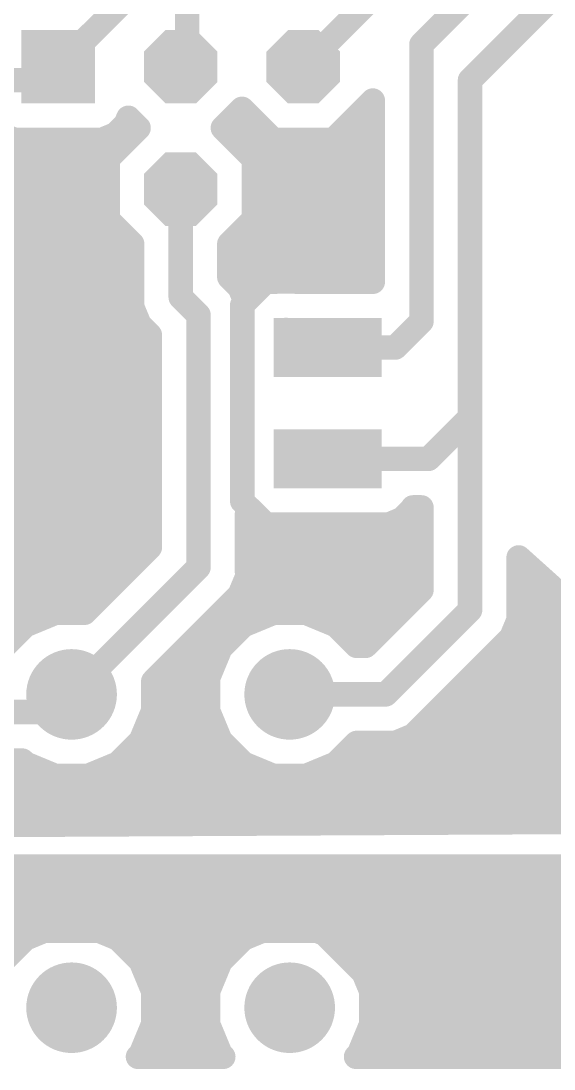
# Model space of a CAD drawing. Extents: x 0 to 49.5, y 0 to 37.5.
# Drawn here: x 21.69 to 32.74, y 0.48 to 22.23 of the extents above; entities that cross this region are included whole.
import ezdxf

# ---------------------------------------------------------------- set-up
doc = ezdxf.new("R2010")
doc.units = 0
doc.layers.add('1', color=22, linetype='CONTINUOUS')
doc.layers.add('17', color=82, linetype='CONTINUOUS')

# ---------------------------------------------------------------- blocks, each defined once
blk = doc.blocks.new('RECT')
blk.add_solid([(-0.5, -0.5), (0.5, -0.5), (-0.5, 0.5), (0.5, 0.5)])
blk = doc.blocks.new('ROUNDP')
at = {"const_width": 0.5}
blk.add_lwpolyline([(0, -0.25, 1), (0, 0.25, 1), (0, -0.25)], format="xyb", dxfattribs=at)
blk = doc.blocks.new('SQUAREP')
blk.add_solid([(-0.5, -0.5), (0.5, -0.5), (-0.5, 0.5), (0.5, 0.5)])
blk = doc.blocks.new('OCTAGONP')
at = {"const_width": 0.5}
blk.add_lwpolyline([(-0.25, -0.1036), (-0.25, 0.1036), (-0.1036, 0.25), (0.1036, 0.25), (0.25, 0.1036), (0.25, -0.1036), (0.1036, -0.25), (-0.1036, -0.25), (-0.25, -0.1036), (-0.25, 0.1036)], dxfattribs=at)

msp = doc.modelspace()

# ---------------------------------------------------------------- linework, layer by layer
at = {"layer": '1', "const_width": 0.508}
for points in [[(25.135, 24.8463), (25.135, 21.41)], [(29.992, 23.727), (27.5419, 21.2769)], [(31, 21), (33, 23)], [(23.865, 22.68), (22.4619, 21.2769)], [(29.992, 21.7381), (31, 22.7461)], [(29.992, 21.7381), (29.992, 15.992)], [(27.5419, 21.2769), (27.5419, 21.5419)], [(25.135, 21.41), (25.0019, 21.2769)], [(22.4619, 21.2769), (22.185, 21)], [(21, 21), (22.185, 21)], [(31, 14), (31, 21)], [(28.1698, 19.7609), (28.984, 20.5751)], [(28.984, 20.5751), (28.984, 16.8145)], [(23.8631, 20.0878), (23.917, 20.2179)], [(23.917, 20.2179), (24.1279, 20.0069)], [(25.8758, 20.0069), (26.2719, 20.403)], [(26.1889, 20.32), (26.3548, 20.32)], [(26.2719, 20.403), (26.9139, 19.7609)], [(28.7289, 20.32), (28.984, 20.32)], [(24.1279, 20.0069), (23.4859, 19.3648)], [(23.651, 19.8757), (23.8631, 20.0878)], [(26.5179, 19.3648), (25.8758, 20.0069)], [(21.2728, 19.8757), (21.5499, 19.7609)], [(21.5499, 19.7609), (23.3739, 19.7609)], [(23.3739, 19.7609), (23.651, 19.8757)], [(23.4972, 19.812), (23.933, 19.812)], [(26.0707, 19.812), (26.8628, 19.812)], [(26.9139, 19.7609), (28.1698, 19.7609)], [(28.2209, 19.812), (28.984, 19.812)], [(23.4859, 19.3648), (23.4859, 18.109)], [(26.5179, 18.109), (26.5179, 19.3648)], [(20.008, 19.304), (23.4859, 19.304)], [(26.5179, 19.304), (28.984, 19.304)], [(20.008, 18.796), (23.4859, 18.796)], [(22.4619, 18.7369), (22.4619, 13.7509)], [(25.0019, 18.7369), (25.0019, 16.4931)], [(26.5179, 18.796), (28.984, 18.796)], [(27.5419, 18.7369), (27.5419, 17.5958)], [(20.008, 18.288), (23.4859, 18.288)], [(26.5179, 18.288), (28.984, 18.288)], [(23.4859, 18.109), (23.9939, 17.601)], [(26.0099, 17.601), (26.5179, 18.109)], [(20.008, 17.78), (23.8148, 17.78)], [(23.9939, 17.601), (23.9939, 16.2926)], [(26.0099, 16.9106), (26.0099, 17.601)], [(26.1889, 17.78), (28.984, 17.78)], [(27.5419, 17.5958), (26.2775, 16.3314)], [(20.008, 17.272), (23.9939, 17.272)], [(26.0099, 17.272), (28.984, 17.272)], [(20.008, 16.764), (23.9939, 16.764)], [(26.224, 16.6965), (26.0099, 16.9106)], [(26.1565, 16.764), (26.6596, 16.764)], [(26.7815, 16.8145), (26.5044, 16.6997)], [(26.9657, 16.8145), (26.7815, 16.8145)], [(26.985, 16.8225), (26.9657, 16.8145)], [(27.386, 16.8225), (26.985, 16.8225)], [(27.4053, 16.8145), (27.386, 16.8225)], [(28.984, 16.8145), (27.4053, 16.8145)], [(26.3052, 16.5005), (26.224, 16.6965)], [(26.5044, 16.6997), (26.3052, 16.5005)], [(23.9939, 16.2926), (24.1473, 15.9221)], [(25.0019, 16.4931), (25.3695, 16.1255)], [(26.2775, 12.2596), (26.2775, 16.3314)], [(20.008, 16.256), (24.009, 16.256)], [(25.3695, 16.1255), (25.3695, 10.8878)], [(24.1473, 15.9221), (24.3615, 15.708)], [(29.451, 15.451), (29.992, 15.992)], [(20.008, 15.748), (24.3215, 15.748)], [(24.3615, 15.708), (24.3615, 11.3046)], [(27.549, 15.451), (27.1855, 15.8145)], [(27.549, 15.451), (28.049, 15.451)], [(28.049, 15.451), (29.451, 15.451)], [(20.008, 15.24), (24.3615, 15.24)], [(20.008, 14.732), (24.3615, 14.732)], [(20.008, 14.224), (24.3615, 14.224)], [(31, 14), (30.14, 13.14)], [(31, 10), (31, 14)], [(20.008, 13.716), (24.3615, 13.716)], [(22.4619, 13.7509), (21.851, 13.14)], [(20.008, 13.208), (24.3615, 13.208)], [(28.049, 13.14), (30.14, 13.14)], [(20.008, 12.7), (24.3615, 12.7)], [(20.008, 12.192), (24.3615, 12.192)], [(27.7081, 10.829), (26.2775, 12.2596)], [(26.3775, 10.8878), (26.3775, 12.0182)], [(26.3775, 12.0182), (26.5044, 11.8913)], [(29.5936, 11.8913), (29.8057, 12.1034)], [(29.8057, 12.1034), (29.8176, 12.132)], [(29.8176, 12.132), (29.992, 12.132)], [(29.992, 12.132), (29.992, 10.4175)], [(26.5044, 11.8913), (26.7815, 11.7765)], [(26.7815, 11.7765), (29.3165, 11.7765)], [(29.3165, 11.7765), (29.5936, 11.8913)], [(19.9643, 11.684), (24.3615, 11.684)], [(26.3775, 11.684), (29.992, 11.684)], [(24.3615, 11.3046), (23.0052, 9.945)], [(19.6115, 11.176), (24.2332, 11.176)], [(26.3775, 11.176), (29.992, 11.176)], [(32.008, 9.7995), (32.008, 11.0937)], [(32.008, 11.0937), (37.181, 6.4428)], [(25.3695, 10.8878), (22.7394, 8.2512)], [(26.3777, 10.6886), (26.3775, 10.8878)], [(19.1035, 10.668), (23.7265, 10.668)], [(26.3007, 10.502), (26.3775, 10.6873)], [(26.3695, 10.668), (29.992, 10.668)], [(26.3775, 10.688), (26.3777, 10.6886)], [(26.3775, 10.6873), (26.3775, 10.688)], [(28.049, 10.829), (27.7081, 10.829)], [(32.008, 10.668), (32.4815, 10.668)], [(26.2247, 10.3179), (26.3007, 10.502)], [(29.992, 10.4175), (28.8337, 9.2592)], [(26.0825, 10.1753), (26.224, 10.3168)], [(26.224, 10.3168), (26.2243, 10.3174)], [(26.2243, 10.3174), (26.2247, 10.3179)], [(18.5955, 10.16), (23.2197, 10.16)], [(24.4332, 8.5219), (26.0825, 10.1753)], [(26.0672, 10.16), (29.7345, 10.16)], [(29.2512, 8.2512), (31, 10)], [(32.008, 10.16), (33.0465, 10.16)], [(22.4025, 9.945), (21.7799, 9.6871)], [(23.0052, 9.945), (22.4025, 9.945)], [(26.9237, 9.945), (26.3011, 9.6871)], [(27.5975, 9.945), (26.9237, 9.945)], [(28.2201, 9.6871), (27.5975, 9.945)], [(31.8545, 9.429), (32.008, 9.7995)], [(18.0875, 9.652), (21.7448, 9.652)], [(21.7799, 9.6871), (21.3035, 9.2107)], [(25.5605, 9.652), (26.266, 9.652)], [(26.3011, 9.6871), (25.8247, 9.2107)], [(28.648, 9.2592), (28.2201, 9.6871)], [(28.2552, 9.652), (29.2265, 9.652)], [(31.9469, 9.652), (33.6115, 9.652)], [(31.571, 9.1455), (31.8545, 9.429)], [(25.0538, 9.144), (25.7971, 9.144)], [(25.8247, 9.2107), (25.5668, 8.5881)], [(28.8337, 9.2592), (28.648, 9.2592)], [(29.8222, 7.3967), (31.571, 9.1455)], [(31.5695, 9.144), (34.1766, 9.144)], [(24.4332, 7.9143), (24.4332, 8.5219)], [(24.547, 8.636), (25.5866, 8.636)], [(25.5668, 8.5881), (25.5668, 7.9143)], [(31.0615, 8.636), (34.7416, 8.636)], [(22.7394, 8.2512), (22.3667, 7.885)], [(27.2606, 8.2512), (29.2512, 8.2512)], [(24.4332, 8.128), (25.5668, 8.128)], [(30.5535, 8.128), (35.3066, 8.128)], [(16.3826, 7.885), (22.3667, 7.885)], [(24.1753, 7.2917), (24.4332, 7.9143)], [(25.5668, 7.9143), (25.8247, 7.2917)], [(24.3113, 7.62), (25.6887, 7.62)], [(30.0455, 7.62), (35.8716, 7.62)], [(29.4517, 7.2432), (29.8222, 7.3967)], [(23.6989, 6.8153), (24.1753, 7.2917)], [(25.8247, 7.2917), (26.3011, 6.8153)], [(28.2201, 6.8153), (28.648, 7.2432)], [(28.648, 7.2432), (29.4517, 7.2432)], [(23.9956, 7.112), (26.0044, 7.112)], [(28.5168, 7.112), (36.4366, 7.112)], [(18.4197, 6.877), (21.7182, 6.877)], [(21.7182, 6.877), (21.7799, 6.8153)], [(21.7799, 6.8153), (22.4025, 6.5574)], [(23.0763, 6.5574), (23.6989, 6.8153)], [(26.3011, 6.8153), (26.9237, 6.5574)], [(27.5975, 6.5574), (28.2201, 6.8153)], [(19.3913, 6.604), (22.29, 6.604)], [(22.4025, 6.5574), (23.0763, 6.5574)], [(23.1888, 6.604), (26.8112, 6.604)], [(26.9237, 6.5574), (27.5975, 6.5574)], [(27.71, 6.604), (37.0017, 6.604)], [(20.1023, 6.096), (37.181, 6.096)], [(37.181, 5.6253), (20.5594, 5.5385)], [(20.5303, 5.588), (30.0435, 5.588)], [(20.8204, 4.68), (38.211, 4.68)], [(20.8651, 4.572), (38.211, 4.572)], [(20.9439, 4.064), (38.211, 4.064)], [(20.8323, 3.556), (38.211, 3.556)], [(21.3465, 3.3465), (27.9181, 3.3465)], [(22.4025, 3.4426), (21.7799, 3.1847)], [(23.0763, 3.4426), (22.4025, 3.4426)], [(23.6989, 3.1847), (23.0763, 3.4426)], [(26.9237, 3.4426), (26.3011, 3.1847)], [(27.5975, 3.4426), (26.9237, 3.4426)], [(28.2201, 3.1847), (27.5975, 3.4426)], [(29.9184, 1.3462), (27.9181, 3.3465)], [(20.7358, 3.048), (21.6432, 3.048)], [(21.7799, 3.1847), (21.3035, 2.7083)], [(24.1753, 2.7083), (23.6989, 3.1847)], [(23.8356, 3.048), (26.1644, 3.048)], [(26.3011, 3.1847), (25.8247, 2.7083)], [(28.6965, 2.7083), (28.2201, 3.1847)], [(28.3568, 3.048), (38.211, 3.048)], [(24.4332, 2.0857), (24.1753, 2.7083)], [(25.8247, 2.7083), (25.5668, 2.0857)], [(28.9544, 2.0857), (28.6965, 2.7083)], [(24.245, 2.54), (25.755, 2.54)], [(28.7662, 2.54), (38.211, 2.54)], [(24.4332, 1.4119), (24.4332, 2.0857)], [(24.4332, 2.032), (25.5668, 2.032)], [(25.5668, 2.0857), (25.5668, 1.4119)], [(28.9544, 1.4119), (28.9544, 2.0857)], [(28.9544, 2.032), (38.211, 2.032)], [(24.4332, 1.524), (25.5668, 1.524)], [(28.9544, 1.524), (38.211, 1.524)], [(24.1753, 0.7893), (24.4332, 1.4119)], [(25.5668, 1.4119), (25.8247, 0.7893)], [(28.6965, 0.7893), (28.9544, 1.4119)], [(37.3462, 1.3462), (29.9184, 1.3462)], [(24.2692, 1.016), (25.7308, 1.016)], [(28.7904, 1.016), (38.211, 1.016)], [(24.1162, 0.7302), (24.1753, 0.7893)], [(25.8838, 0.7302), (24.1162, 0.7302)], [(25.8247, 0.7893), (25.8838, 0.7302)], [(28.6374, 0.7302), (28.6965, 0.7893)], [(38.211, 0.7302), (28.6374, 0.7302)]]:
    msp.add_lwpolyline(points, dxfattribs=at)
at = {"layer": '1', "const_width": 0.254}
for points in [[(30.119, 21.7381, 1), (29.865, 21.7381)], [(27.6689, 21.5419, 1), (27.4149, 21.5419)], [(29.9022, 21.8279, 1), (30.0818, 21.6483)], [(25.008, 21.41, 1), (25.262, 21.41)], [(25.2248, 21.3202, 1), (25.0452, 21.4998)], [(22.3721, 21.3667, 1), (22.5517, 21.1871)], [(22.5517, 21.1871, 1), (22.3721, 21.3667)], [(24.9121, 21.3667, 1), (25.0917, 21.1871)], [(27.4521, 21.3667, 1), (27.6317, 21.1871)], [(27.4149, 21.2769, 1), (27.6689, 21.2769)], [(22.0952, 21.0898, 1), (22.2748, 20.9102)], [(22.185, 20.873, 1), (22.185, 21.127)], [(31.127, 21, 1), (30.873, 21)], [(30.9102, 21.0898, 1), (31.0898, 20.9102)], [(29.111, 20.5751, 1), (28.857, 20.5751)], [(29.0738, 20.4853, 1), (28.8942, 20.6649)], [(24.0068, 20.3077, 1), (23.8272, 20.1281)], [(24.0343, 20.1693, 1), (23.7996, 20.2665)], [(26.1889, 20.447, 1), (26.1889, 20.193)], [(26.3617, 20.4928, 1), (26.1821, 20.3132)], [(26.3617, 20.3132, 1), (26.1821, 20.4928)], [(26.3548, 20.193, 1), (26.3548, 20.447)], [(28.7289, 20.447, 1), (28.7289, 20.193)], [(28.984, 20.193, 1), (28.984, 20.447)], [(23.7458, 20.1364, 1), (23.9804, 20.0392)], [(23.9529, 19.998, 1), (23.7733, 20.1776)], [(24.2177, 19.9171, 1), (24.0381, 20.0967)], [(25.9656, 20.0967, 1), (25.786, 19.9171)], [(23.4972, 19.939, 1), (23.4972, 19.685)], [(23.3739, 19.6339, 1), (23.3739, 19.8879)], [(23.5612, 19.9655, 1), (23.7408, 19.7859)], [(23.6996, 19.7584, 1), (23.6024, 19.993)], [(23.933, 19.685, 1), (23.933, 19.939)], [(24.0381, 19.9171, 1), (24.2177, 20.0967)], [(25.786, 20.0967, 1), (25.9656, 19.9171)], [(26.0707, 19.939, 1), (26.0707, 19.685)], [(26.9139, 19.8879, 1), (26.9139, 19.6339)], [(26.8628, 19.685, 1), (26.8628, 19.939)], [(28.2209, 19.939, 1), (28.2209, 19.685)], [(28.1698, 19.6339, 1), (28.1698, 19.8879)], [(28.984, 19.685, 1), (28.984, 19.939)], [(21.5013, 19.6436, 1), (21.5985, 19.8782)], [(23.3253, 19.8782, 1), (23.4225, 19.6436)], [(26.8241, 19.6711, 1), (27.0037, 19.8507)], [(28.08, 19.8507, 1), (28.2596, 19.6711)], [(23.6129, 19.3648, 1), (23.3589, 19.3648)], [(23.3961, 19.4546, 1), (23.5757, 19.275)], [(26.6449, 19.3648, 1), (26.3909, 19.3648)], [(26.4281, 19.275, 1), (26.6077, 19.4546)], [(23.4859, 19.177, 1), (23.4859, 19.431)], [(26.5179, 19.431, 1), (26.5179, 19.177)], [(28.984, 19.177, 1), (28.984, 19.431)], [(22.5889, 18.7369, 1), (22.3349, 18.7369)], [(23.4859, 18.669, 1), (23.4859, 18.923)], [(25.1289, 18.7369, 1), (24.8749, 18.7369)], [(26.5179, 18.923, 1), (26.5179, 18.669)], [(27.6689, 18.7369, 1), (27.4149, 18.7369)], [(28.984, 18.669, 1), (28.984, 18.923)], [(23.4859, 18.161, 1), (23.4859, 18.415)], [(26.5179, 18.415, 1), (26.5179, 18.161)], [(28.984, 18.161, 1), (28.984, 18.415)], [(23.5757, 18.1988, 1), (23.3961, 18.0192)], [(26.6077, 18.0192, 1), (26.4281, 18.1988)], [(23.3589, 18.109, 1), (23.6129, 18.109)], [(26.3909, 18.109, 1), (26.6449, 18.109)], [(23.8148, 17.653, 1), (23.8148, 17.907)], [(24.1209, 17.601, 1), (23.8669, 17.601)], [(26.1369, 17.601, 1), (25.8829, 17.601)], [(26.1889, 17.907, 1), (26.1889, 17.653)], [(27.6317, 17.506, 1), (27.4521, 17.6856)], [(28.984, 17.653, 1), (28.984, 17.907)], [(23.9041, 17.5112, 1), (24.0837, 17.6908)], [(25.9201, 17.6908, 1), (26.0997, 17.5112)], [(27.4149, 17.5958, 1), (27.6689, 17.5958)], [(23.9939, 17.145, 1), (23.9939, 17.399)], [(26.0099, 17.399, 1), (26.0099, 17.145)], [(28.984, 17.145, 1), (28.984, 17.399)], [(23.9939, 16.637, 1), (23.9939, 16.891)], [(26.0997, 17.0004, 1), (25.9201, 16.8208)], [(25.8829, 16.9106, 1), (26.1369, 16.9106)], [(26.1565, 16.891, 1), (26.1565, 16.637)], [(26.7815, 16.9415, 1), (26.7815, 16.6875)], [(26.6596, 16.637, 1), (26.6596, 16.891)], [(26.8301, 16.6972, 1), (26.7329, 16.9318)], [(26.9171, 16.9318, 1), (27.0143, 16.6972)], [(26.985, 16.9495, 1), (26.985, 16.6955)], [(27.0336, 16.7052, 1), (26.9364, 16.9398)], [(26.9657, 16.6875, 1), (26.9657, 16.9415)], [(27.4346, 16.9398, 1), (27.3374, 16.7052)], [(27.4053, 16.9415, 1), (27.4053, 16.6875)], [(27.3567, 16.6972, 1), (27.4539, 16.9318)], [(27.386, 16.6955, 1), (27.386, 16.9495)], [(28.984, 16.6875, 1), (28.984, 16.9415)], [(26.3414, 16.7451, 1), (26.1067, 16.6479)], [(26.1342, 16.6067, 1), (26.3138, 16.7863)], [(26.4558, 16.817, 1), (26.553, 16.5824)], [(26.5942, 16.6099, 1), (26.4146, 16.7895)], [(28.857, 16.8145, 1), (29.111, 16.8145)], [(24.1112, 16.3412, 1), (23.8765, 16.244)], [(25.0917, 16.5829, 1), (24.9121, 16.4033)], [(24.8749, 16.4931, 1), (25.1289, 16.4931)], [(26.4045, 16.3314, 1), (26.1505, 16.3314)], [(26.1877, 16.4212, 1), (26.3673, 16.2416)], [(26.2154, 16.5903, 1), (26.395, 16.4107)], [(26.1879, 16.4519, 1), (26.4225, 16.5491)], [(23.8669, 16.2926, 1), (24.1209, 16.2926)], [(24.009, 16.129, 1), (24.009, 16.383)], [(25.4965, 16.1255, 1), (25.2425, 16.1255)], [(25.2797, 16.0357, 1), (25.4593, 16.2153)], [(24.2371, 16.0119, 1), (24.0575, 15.8323)], [(24.03, 15.8735, 1), (24.2647, 15.9707)], [(29.865, 15.992, 1), (30.119, 15.992)], [(30.0818, 15.9022, 1), (29.9022, 16.0818)], [(24.4885, 15.708, 1), (24.2345, 15.708)], [(24.2717, 15.6182, 1), (24.4513, 15.7978)], [(24.3215, 15.621, 1), (24.3215, 15.875)], [(27.2753, 15.9043, 1), (27.0957, 15.7247)], [(27.549, 15.578, 1), (27.549, 15.324)], [(27.4592, 15.3612, 1), (27.6388, 15.5408)], [(28.049, 15.578, 1), (28.049, 15.324)], [(28.049, 15.324, 1), (28.049, 15.578)], [(29.3612, 15.5408, 1), (29.5408, 15.3612)], [(29.451, 15.324, 1), (29.451, 15.578)], [(24.3615, 15.113, 1), (24.3615, 15.367)], [(24.3615, 14.605, 1), (24.3615, 14.859)], [(24.3615, 14.097, 1), (24.3615, 14.351)], [(31.127, 14, 1), (30.873, 14)], [(31.0898, 13.9102, 1), (30.9102, 14.0898)], [(22.5517, 13.6611, 1), (22.3721, 13.8407)], [(24.3615, 13.589, 1), (24.3615, 13.843)], [(30.873, 14, 1), (31.127, 14)], [(22.3349, 13.7509, 1), (22.5889, 13.7509)], [(21.7612, 13.2298, 1), (21.9408, 13.0502)], [(24.3615, 13.081, 1), (24.3615, 13.335)], [(28.049, 13.267, 1), (28.049, 13.013)], [(30.0502, 13.2298, 1), (30.2298, 13.0502)], [(30.14, 13.013, 1), (30.14, 13.267)], [(24.3615, 12.573, 1), (24.3615, 12.827)], [(24.3615, 12.065, 1), (24.3615, 12.319)], [(26.3673, 12.3494, 1), (26.1877, 12.1698)], [(26.1505, 12.2596, 1), (26.4045, 12.2596)], [(26.5045, 12.0182, 1), (26.2505, 12.0182)], [(26.4673, 12.108, 1), (26.2877, 11.9284)], [(29.6884, 12.152, 1), (29.923, 12.0548)], [(29.8176, 12.259, 1), (29.8176, 12.005)], [(29.9349, 12.0834, 1), (29.7002, 12.1806)], [(29.8955, 12.0136, 1), (29.7159, 12.1932)], [(30.119, 12.132, 1), (29.865, 12.132)], [(29.992, 12.005, 1), (29.992, 12.259)], [(26.553, 12.0086, 1), (26.4558, 11.774)], [(26.4146, 11.8015, 1), (26.5942, 11.9811)], [(26.7815, 11.9035, 1), (26.7815, 11.6495)], [(26.7329, 11.6592, 1), (26.8301, 11.8938)], [(29.2679, 11.8938, 1), (29.3651, 11.6592)], [(29.3165, 11.6495, 1), (29.3165, 11.9035)], [(29.5038, 11.9811, 1), (29.6834, 11.8015)], [(29.6422, 11.774, 1), (29.545, 12.0086)], [(24.3615, 11.557, 1), (24.3615, 11.811)], [(26.3775, 11.811, 1), (26.3775, 11.557)], [(29.992, 11.557, 1), (29.992, 11.811)], [(24.4514, 11.2149, 1), (24.2716, 11.3943)], [(24.2332, 11.049, 1), (24.2332, 11.303)], [(24.2345, 11.3046, 1), (24.4885, 11.3046)], [(26.3775, 11.303, 1), (26.3775, 11.049)], [(29.992, 11.049, 1), (29.992, 11.303)], [(32.135, 11.0937, 1), (31.881, 11.0937)], [(32.0929, 11.1882, 1), (31.9231, 10.9993)], [(25.4594, 10.7981, 1), (25.2796, 10.9775)], [(26.5045, 10.8879, 1), (26.2505, 10.8876)], [(23.7265, 10.541, 1), (23.7265, 10.795)], [(25.2425, 10.8878, 1), (25.4965, 10.8878)], [(26.3695, 10.795, 1), (26.3695, 10.541)], [(26.2505, 10.8878, 1), (26.5045, 10.8878)], [(26.5045, 10.688, 1), (26.2505, 10.688)], [(26.4948, 10.6387, 1), (26.2602, 10.7359)], [(26.4951, 10.64, 1), (26.2604, 10.7371)], [(27.7081, 10.956, 1), (27.7081, 10.702)], [(27.6183, 10.7392, 1), (27.7979, 10.9188)], [(28.049, 10.702, 1), (28.049, 10.956)], [(29.992, 10.541, 1), (29.992, 10.795)], [(32.008, 10.795, 1), (32.008, 10.541)], [(32.4815, 10.541, 1), (32.4815, 10.795)], [(26.1834, 10.5506, 1), (26.4181, 10.4534)], [(26.4181, 10.4536, 1), (26.1833, 10.5505)], [(26.2601, 10.7365, 1), (26.4949, 10.6394)], [(26.2505, 10.6873, 1), (26.5045, 10.6873)], [(26.2507, 10.6884, 1), (26.5047, 10.6887)], [(30.0818, 10.3277, 1), (29.9022, 10.5073)], [(26.1065, 10.3649, 1), (26.3416, 10.2687)], [(26.1348, 10.4075, 1), (26.3138, 10.2273)], [(26.1074, 10.3664, 1), (26.3421, 10.2694)], [(26.3418, 10.2693, 1), (26.1067, 10.3656)], [(26.3138, 10.227, 1), (26.1342, 10.4066)], [(26.3142, 10.2278, 1), (26.1352, 10.408)], [(29.865, 10.4175, 1), (30.119, 10.4175)], [(23.2197, 10.033, 1), (23.2197, 10.287)], [(26.0672, 10.287, 1), (26.0672, 10.033)], [(25.9927, 10.2651, 1), (26.1723, 10.0855)], [(26.1724, 10.0856, 1), (25.9925, 10.265)], [(29.7345, 10.033, 1), (29.7345, 10.287)], [(31.0898, 9.9102, 1), (30.9102, 10.0898)], [(32.008, 10.287, 1), (32.008, 10.033)], [(22.4025, 10.072, 1), (22.4025, 9.818)], [(22.4511, 9.8277, 1), (22.3539, 10.0623)], [(22.9153, 10.0347, 1), (23.0952, 9.8553)], [(23.0052, 9.818, 1), (23.0052, 10.072)], [(26.9237, 10.072, 1), (26.9237, 9.818)], [(26.9723, 9.8277, 1), (26.8751, 10.0623)], [(27.6461, 10.0623, 1), (27.5489, 9.8277)], [(27.5975, 9.818, 1), (27.5975, 10.072)], [(30.873, 10, 1), (31.127, 10)], [(32.1253, 9.7509, 1), (31.8907, 9.8481)], [(21.7313, 9.8045, 1), (21.8285, 9.5698)], [(21.8697, 9.5973, 1), (21.6901, 9.7769)], [(21.7448, 9.525, 1), (21.7448, 9.779)], [(25.5605, 9.779, 1), (25.5605, 9.525)], [(26.2525, 9.8045, 1), (26.3497, 9.5698)], [(26.3909, 9.5973, 1), (26.2113, 9.7769)], [(26.266, 9.525, 1), (26.266, 9.779)], [(28.3099, 9.7769, 1), (28.1303, 9.5973)], [(28.2552, 9.779, 1), (28.2552, 9.525)], [(28.1715, 9.5698, 1), (28.2687, 9.8045)], [(29.2265, 9.525, 1), (29.2265, 9.779)], [(31.9469, 9.779, 1), (31.9469, 9.525)], [(31.881, 9.7995, 1), (32.135, 9.7995)], [(31.7372, 9.4776, 1), (31.9719, 9.3804)], [(31.9443, 9.3392, 1), (31.7647, 9.5188)], [(25.0538, 9.271, 1), (25.0538, 9.017)], [(25.7349, 9.3005, 1), (25.9145, 9.1209)], [(25.942, 9.1621, 1), (25.7073, 9.2593)], [(25.7971, 9.017, 1), (25.7971, 9.271)], [(28.648, 9.3862, 1), (28.648, 9.1322)], [(28.5582, 9.1694, 1), (28.7378, 9.349)], [(28.7439, 9.349, 1), (28.9235, 9.1694)], [(28.8337, 9.1322, 1), (28.8337, 9.3862)], [(31.5695, 9.271, 1), (31.5695, 9.017)], [(31.4812, 9.2353, 1), (31.6608, 9.0557)], [(31.6608, 9.0557, 1), (31.4812, 9.2353)], [(24.5602, 8.5219, 1), (24.3062, 8.5219)], [(24.3433, 8.6116, 1), (24.5231, 8.4322)], [(24.547, 8.763, 1), (24.547, 8.509)], [(25.6938, 8.5881, 1), (25.4398, 8.5881)], [(25.4495, 8.6367, 1), (25.6841, 8.5395)], [(25.5866, 8.509, 1), (25.5866, 8.763)], [(31.0615, 8.763, 1), (31.0615, 8.509)], [(22.8284, 8.1606, 1), (22.6504, 8.3418)], [(27.2606, 8.3782, 1), (27.2606, 8.1242)], [(29.2512, 8.1242, 1), (29.2512, 8.3782)], [(22.6495, 8.3409, 1), (22.8293, 8.1615)], [(24.4332, 8.255, 1), (24.4332, 8.001)], [(25.5668, 8.001, 1), (25.5668, 8.255)], [(29.1614, 8.341, 1), (29.341, 8.1614)], [(30.5535, 8.255, 1), (30.5535, 8.001)], [(22.2777, 7.9756, 1), (22.4557, 7.7944)], [(22.3667, 7.758, 1), (22.3667, 8.012)], [(24.5505, 7.8657, 1), (24.3159, 7.9629)], [(25.6841, 7.9629, 1), (25.4495, 7.8657)], [(24.3113, 7.747, 1), (24.3113, 7.493)], [(24.3062, 7.9143, 1), (24.5602, 7.9143)], [(25.4398, 7.9143, 1), (25.6938, 7.9143)], [(25.6887, 7.493, 1), (25.6887, 7.747)], [(30.0455, 7.747, 1), (30.0455, 7.493)], [(29.7324, 7.4865, 1), (29.912, 7.3069)], [(29.8708, 7.2793, 1), (29.7736, 7.514)], [(24.058, 7.3403, 1), (24.2927, 7.2431)], [(24.2651, 7.2019, 1), (24.0855, 7.3815)], [(25.9145, 7.3815, 1), (25.7349, 7.2019)], [(25.7073, 7.2431, 1), (25.942, 7.3403)], [(28.648, 7.3702, 1), (28.648, 7.1162)], [(28.7378, 7.1534, 1), (28.5582, 7.333)], [(29.4031, 7.3605, 1), (29.5003, 7.1259)], [(29.4517, 7.1162, 1), (29.4517, 7.3702)], [(23.9956, 7.239, 1), (23.9956, 6.985)], [(26.0044, 6.985, 1), (26.0044, 7.239)], [(28.5168, 7.239, 1), (28.5168, 6.985)], [(21.808, 6.9668, 1), (21.6284, 6.7872)], [(21.8285, 6.9326, 1), (21.7313, 6.6979)], [(21.6901, 6.7255, 1), (21.8697, 6.9051)], [(21.7182, 6.75, 1), (21.7182, 7.004)], [(23.6091, 6.9051, 1), (23.7887, 6.7255)], [(23.7475, 6.6979, 1), (23.6503, 6.9326)], [(26.3497, 6.9326, 1), (26.2525, 6.6979)], [(26.2113, 6.7255, 1), (26.3909, 6.9051)], [(28.1303, 6.9051, 1), (28.3099, 6.7255)], [(28.2687, 6.6979, 1), (28.1715, 6.9326)], [(22.4025, 6.6844, 1), (22.4025, 6.4304)], [(22.29, 6.477, 1), (22.29, 6.731)], [(22.3539, 6.4401, 1), (22.4511, 6.6747)], [(23.0277, 6.6747, 1), (23.1249, 6.4401)], [(23.1888, 6.731, 1), (23.1888, 6.477)], [(23.0763, 6.4304, 1), (23.0763, 6.6844)], [(26.9237, 6.6844, 1), (26.9237, 6.4304)], [(26.8112, 6.477, 1), (26.8112, 6.731)], [(26.8751, 6.4401, 1), (26.9723, 6.6747)], [(27.5489, 6.6747, 1), (27.6461, 6.4401)], [(27.71, 6.731, 1), (27.71, 6.477)], [(27.5975, 6.4304, 1), (27.5975, 6.6844)], [(30.0435, 5.461, 1), (30.0435, 5.715)], [(22.4025, 3.5696, 1), (22.4025, 3.3156)], [(22.4511, 3.3253, 1), (22.3539, 3.5599)], [(23.1249, 3.5599, 1), (23.0277, 3.3253)], [(23.0763, 3.3156, 1), (23.0763, 3.5696)], [(26.9237, 3.5696, 1), (26.9237, 3.3156)], [(26.9723, 3.3253, 1), (26.8751, 3.5599)], [(27.6461, 3.5599, 1), (27.5489, 3.3253)], [(27.5975, 3.3156, 1), (27.5975, 3.5696)], [(28.0079, 3.4363, 1), (27.8283, 3.2567)], [(27.9181, 3.2195, 1), (27.9181, 3.4735)], [(21.6432, 2.921, 1), (21.6432, 3.175)], [(21.7313, 3.3021, 1), (21.8285, 3.0674)], [(21.8697, 3.0949, 1), (21.6901, 3.2745)], [(23.7887, 3.2745, 1), (23.6091, 3.0949)], [(23.6503, 3.0674, 1), (23.7475, 3.3021)], [(23.8356, 3.175, 1), (23.8356, 2.921)], [(26.1644, 2.921, 1), (26.1644, 3.175)], [(26.2525, 3.3021, 1), (26.3497, 3.0674)], [(26.3909, 3.0949, 1), (26.2113, 3.2745)], [(28.3099, 3.2745, 1), (28.1303, 3.0949)], [(28.1715, 3.0674, 1), (28.2687, 3.3021)], [(28.3568, 3.175, 1), (28.3568, 2.921)], [(24.2927, 2.7569, 1), (24.058, 2.6597)], [(24.0855, 2.6185, 1), (24.2651, 2.7981)], [(25.7349, 2.7981, 1), (25.9145, 2.6185)], [(25.942, 2.6597, 1), (25.7073, 2.7569)], [(28.8139, 2.7569, 1), (28.5792, 2.6597)], [(28.6067, 2.6185, 1), (28.7863, 2.7981)], [(24.245, 2.667, 1), (24.245, 2.413)], [(25.755, 2.413, 1), (25.755, 2.667)], [(28.7662, 2.667, 1), (28.7662, 2.413)], [(24.5602, 2.0857, 1), (24.3062, 2.0857)], [(24.4332, 2.159, 1), (24.4332, 1.905)], [(24.3159, 2.0371, 1), (24.5505, 2.1343)], [(25.6938, 2.0857, 1), (25.4398, 2.0857)], [(25.4495, 2.1343, 1), (25.6841, 2.0371)], [(25.5668, 1.905, 1), (25.5668, 2.159)], [(29.0814, 2.0857, 1), (28.8274, 2.0857)], [(28.9544, 2.159, 1), (28.9544, 1.905)], [(28.8371, 2.0371, 1), (29.0717, 2.1343)], [(24.4332, 1.651, 1), (24.4332, 1.397)], [(25.5668, 1.397, 1), (25.5668, 1.651)], [(28.9544, 1.651, 1), (28.9544, 1.397)], [(24.3062, 1.4119, 1), (24.5602, 1.4119)], [(24.5505, 1.3633, 1), (24.3159, 1.4605)], [(25.6841, 1.4605, 1), (25.4495, 1.3633)], [(25.4398, 1.4119, 1), (25.6938, 1.4119)], [(28.8274, 1.4119, 1), (29.0814, 1.4119)], [(29.0717, 1.3633, 1), (28.8371, 1.4605)], [(29.9184, 1.4732, 1), (29.9184, 1.2192)], [(29.8286, 1.2564, 1), (30.0082, 1.436)], [(24.2692, 1.143, 1), (24.2692, 0.889)], [(25.7308, 0.889, 1), (25.7308, 1.143)], [(28.7904, 1.143, 1), (28.7904, 0.889)], [(24.1162, 0.8572, 1), (24.1162, 0.6032)], [(24.0264, 0.82, 1), (24.206, 0.6404)], [(24.058, 0.8379, 1), (24.2927, 0.7407)], [(24.2651, 0.6995, 1), (24.0855, 0.8791)], [(25.9145, 0.8791, 1), (25.7349, 0.6995)], [(25.7073, 0.7407, 1), (25.942, 0.8379)], [(25.794, 0.6404, 1), (25.9736, 0.82)], [(25.8838, 0.6032, 1), (25.8838, 0.8572)], [(28.6374, 0.8572, 1), (28.6374, 0.6032)], [(28.5476, 0.82, 1), (28.7272, 0.6404)], [(28.5792, 0.8379, 1), (28.8139, 0.7407)], [(28.7863, 0.6995, 1), (28.6067, 0.8791)]]:
    msp.add_lwpolyline(points, format="xyb", dxfattribs=at)

# ---------------------------------------------------------------- block references
at = {"layer": '1', "rotation": 90}
for p, xscale, yscale in [((28.049, 15.451), 1.219, 2.235), ((21.851, 13.14), 3.6, 2.2), ((28.049, 13.14), 1.219, 2.235), ((28.049, 10.829), 1.219, 2.235)]:
    msp.add_blockref('RECT', p, dxfattribs=dict(at, xscale=xscale, yscale=yscale))
at = {"layer": '17', "xscale": 1.524, "yscale": 1.524}
for name, p in [('SQUAREP', (22.4619, 21.2769)), ('OCTAGONP', (25.0019, 21.2769)), ('OCTAGONP', (27.5419, 21.2769)), ('OCTAGONP', (22.4619, 18.7369)), ('OCTAGONP', (25.0019, 18.7369)), ('OCTAGONP', (27.5419, 18.7369))]:
    msp.add_blockref(name, p, dxfattribs=at)
at = {"layer": '17', "xscale": 1.8796, "yscale": 1.8796, "rotation": 270}
for p in [(22.7394, 8.2512), (27.2606, 8.2512), (22.7394, 1.7488), (27.2606, 1.7488)]:
    msp.add_blockref('ROUNDP', p, dxfattribs=at)

doc.saveas('drawing.dxf')
